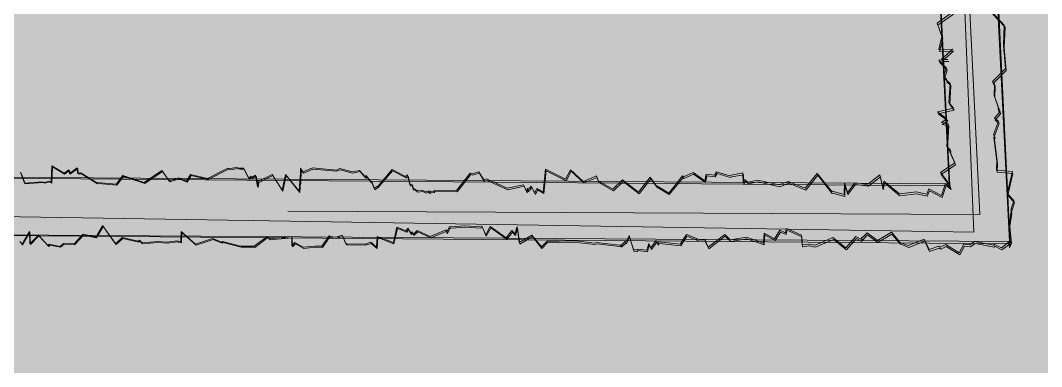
# Model space of a CAD drawing. Header units: metres. Extents: x 68582 to 69192, y 19191 to 19633.
# Drawn here: x 68944.17 to 68961.96, y 19441.52 to 19447.55 of the extents above; entities that cross this region are included whole.
import ezdxf

# ---------------------------------------------------------------- set-up
doc = ezdxf.new("R2010")
doc.units = ezdxf.units.M
doc.layers.get('0').update_dxf_attribs({"lineweight": 15})
doc.layers.add('None', color=7, linetype='Continuous', lineweight=5)

msp = doc.modelspace()

# ---------------------------------------------------------------- hatches: boundary and pattern name
at = {"true_color": 0xd1f0d1, "transparency": 33554687}
msp.add_hatch(color=254, dxfattribs=at).paths.add_polyline_path([(68588.122, 19191.443), (69192.296, 19191.443), (69192.296, 19628.232), (68588.122, 19628.232)], flags=0)

# ---------------------------------------------------------------- linework, layer by layer
at = {"layer": 'None', "color": 7, "linetype": 'Continuous', "lineweight": 15, "transparency": 33554687}
for p, q in [((68958.517, 19501.178), (68961.403, 19443.697)), ((68958.604, 19501.145), (68961.413, 19443.661)), ((68960.352, 19444.704), (68957.56, 19500.298)), ((68960.362, 19444.669), (68957.646, 19500.267)), ((68960.143, 19447.501), (68960.411, 19447.696)), ((68960.157, 19447.466), (68960.426, 19447.661)), ((68961.1, 19447.695), (68961.311, 19447.469)), ((68961.115, 19447.659), (68961.326, 19447.433)), ((68960.226, 19447.268), (68960.143, 19447.501)), ((68960.241, 19447.233), (68960.157, 19447.466)), ((68961.311, 19447.469), (68961.298, 19447.113)), ((68961.326, 19447.433), (68961.312, 19447.076)), ((68960.172, 19447.042), (68960.226, 19447.268)), ((68960.186, 19447.007), (68960.241, 19447.233)), ((68960.414, 19447.051), (68960.172, 19447.042)), ((68960.218, 19446.874), (68960.414, 19447.051)), ((68961.298, 19447.113), (68961.331, 19446.714)), ((68961.312, 19447.076), (68961.344, 19446.678)), ((68960.172, 19446.859), (68960.33, 19446.87)), ((68960.428, 19447.016), (68960.186, 19447.007)), ((68960.33, 19446.87), (68960.218, 19446.874)), ((68960.232, 19446.839), (68960.428, 19447.016)), ((68960.307, 19446.719), (68960.172, 19446.859)), ((68960.186, 19446.824), (68960.344, 19446.835)), ((68960.32, 19446.684), (68960.186, 19446.824)), ((68960.344, 19446.835), (68960.232, 19446.839)), ((68960.254, 19446.567), (68960.307, 19446.719)), ((68961.331, 19446.714), (68961.105, 19446.485)), ((68960.305, 19446.533), (68960.254, 19446.567)), ((68960.268, 19446.532), (68960.32, 19446.684)), ((68960.318, 19446.497), (68960.268, 19446.532)), ((68960.298, 19446.515), (68960.305, 19446.533)), ((68960.369, 19446.451), (68960.298, 19446.515)), ((68961.344, 19446.678), (68961.118, 19446.448)), ((68960.312, 19446.48), (68960.318, 19446.497)), ((68960.383, 19446.416), (68960.312, 19446.48)), ((68960.349, 19446.118), (68960.369, 19446.451)), ((68960.362, 19446.083), (68960.383, 19446.416)), ((68961.105, 19446.485), (68961.143, 19446.439)), ((68961.118, 19446.448), (68961.156, 19446.403)), ((68961.143, 19446.439), (68961.136, 19446.244)), ((68961.156, 19446.403), (68961.149, 19446.208)), ((68961.136, 19446.244), (68961.214, 19446.022)), ((68961.149, 19446.208), (68961.227, 19445.985)), ((68960.146, 19445.955), (68960.427, 19446.019)), ((68960.159, 19445.92), (68960.439, 19445.984)), ((68960.427, 19446.019), (68960.349, 19446.118)), ((68960.439, 19445.984), (68960.362, 19446.083)), ((68961.214, 19446.022), (68961.199, 19446.014)), ((68961.199, 19446.014), (68961.24, 19445.965)), ((68961.227, 19445.985), (68961.211, 19445.977)), ((68961.211, 19445.977), (68961.253, 19445.929)), ((68960.313, 19445.834), (68960.146, 19445.955)), ((68960.326, 19445.799), (68960.159, 19445.92)), ((68960.22, 19445.774), (68960.313, 19445.834)), ((68960.232, 19445.739), (68960.326, 19445.799)), ((68961.24, 19445.965), (68961.14, 19445.849)), ((68961.14, 19445.849), (68961.214, 19445.793)), ((68961.253, 19445.929), (68961.152, 19445.813)), ((68961.152, 19445.813), (68961.226, 19445.757)), ((68960.334, 19445.749), (68960.22, 19445.774)), ((68960.346, 19445.714), (68960.232, 19445.739)), ((68960.31, 19445.354), (68960.334, 19445.749)), ((68960.321, 19445.319), (68960.346, 19445.714)), ((68961.214, 19445.793), (68961.126, 19445.559)), ((68961.226, 19445.757), (68961.138, 19445.522)), ((68961.126, 19445.559), (68961.14, 19445.545)), ((68961.14, 19445.545), (68961.13, 19445.51)), ((68961.13, 19445.51), (68961.182, 19445.096)), ((68961.138, 19445.522), (68961.152, 19445.509)), ((68961.152, 19445.509), (68961.142, 19445.473)), ((68961.142, 19445.473), (68961.193, 19445.059)), ((68960.373, 19445.29), (68960.31, 19445.354)), ((68960.385, 19445.255), (68960.321, 19445.319)), ((68960.358, 19445.284), (68960.373, 19445.29)), ((68960.452, 19445.068), (68960.358, 19445.284)), ((68960.37, 19445.249), (68960.385, 19445.255)), ((68960.463, 19445.032), (68960.37, 19445.249)), ((68961.182, 19445.096), (68961.176, 19444.942)), ((68944.708, 19444.73), (68944.72, 19445.016)), ((68944.719, 19444.716), (68944.731, 19445.002)), ((68944.72, 19445.016), (68944.93, 19444.888)), ((68944.731, 19445.002), (68944.941, 19444.874)), ((68944.93, 19444.888), (68945.017, 19444.949)), ((68944.941, 19444.874), (68945.028, 19444.934)), ((68945.017, 19444.949), (68945.025, 19444.883)), ((68945.025, 19444.883), (68945.162, 19444.983)), ((68945.028, 19444.934), (68945.036, 19444.869)), ((68945.036, 19444.869), (68945.173, 19444.968)), ((68945.162, 19444.983), (68945.166, 19444.891)), ((68945.173, 19444.968), (68945.177, 19444.876)), ((68946.327, 19444.727), (68946.635, 19444.933)), ((68946.337, 19444.711), (68946.646, 19444.916)), ((68946.635, 19444.933), (68946.765, 19444.758)), ((68946.646, 19444.916), (68946.776, 19444.741)), ((68947.428, 19444.799), (68947.783, 19444.978)), ((68947.439, 19444.781), (68947.794, 19444.96)), ((68947.783, 19444.978), (68947.821, 19444.968)), ((68947.794, 19444.96), (68947.832, 19444.949)), ((68947.821, 19444.968), (68947.936, 19444.987)), ((68947.832, 19444.949), (68947.947, 19444.969)), ((68947.936, 19444.987), (68947.985, 19444.975)), ((68947.947, 19444.969), (68947.996, 19444.957)), ((68947.985, 19444.975), (68948.059, 19444.976)), ((68947.996, 19444.957), (68948.071, 19444.957)), ((68948.059, 19444.976), (68948.15, 19444.798)), ((68948.071, 19444.957), (68948.161, 19444.779)), ((68949.046, 19444.724), (68949.051, 19444.975)), ((68949.051, 19444.975), (68949.09, 19444.91)), ((68949.057, 19444.704), (68949.062, 19444.955)), ((68949.062, 19444.955), (68949.101, 19444.89)), ((68949.09, 19444.91), (68949.257, 19444.982)), ((68949.101, 19444.89), (68949.268, 19444.961)), ((68949.257, 19444.982), (68949.675, 19444.944)), ((68949.268, 19444.961), (68949.686, 19444.924)), ((68949.675, 19444.944), (68949.736, 19444.97)), ((68949.686, 19444.924), (68949.747, 19444.949)), ((68949.736, 19444.97), (68949.948, 19444.913)), ((68949.747, 19444.949), (68949.959, 19444.892)), ((68949.948, 19444.913), (68950.081, 19444.937)), ((68949.959, 19444.892), (68950.092, 19444.916)), ((68950.081, 19444.937), (68950.177, 19444.826)), ((68950.092, 19444.916), (68950.188, 19444.804)), ((68950.39, 19444.653), (68950.645, 19444.953)), ((68950.4, 19444.631), (68950.656, 19444.931)), ((68950.645, 19444.953), (68950.882, 19444.83)), ((68950.656, 19444.931), (68950.893, 19444.808)), ((68952.039, 19444.878), (68952.159, 19444.911)), ((68952.159, 19444.911), (68952.242, 19444.772)), ((68953.279, 19444.56), (68953.32, 19444.956)), ((68953.29, 19444.535), (68953.331, 19444.93)), ((68953.32, 19444.956), (68953.67, 19444.783)), ((68953.331, 19444.93), (68953.681, 19444.757)), ((68953.67, 19444.783), (68953.756, 19444.948)), ((68953.681, 19444.757), (68953.767, 19444.922)), ((68953.756, 19444.948), (68953.974, 19444.745)), ((68953.767, 19444.922), (68953.985, 19444.718)), ((68956.264, 19444.856), (68956.297, 19444.914)), ((68956.297, 19444.914), (68956.528, 19444.844)), ((68960.202, 19444.9), (68960.452, 19445.068)), ((68960.213, 19444.865), (68960.463, 19445.032)), ((68961.176, 19444.942), (68961.453, 19444.919)), ((68961.193, 19445.059), (68961.187, 19444.905)), ((68961.453, 19444.919), (68961.365, 19444.534)), ((68938.118, 19444.856), (68960.352, 19444.704)), ((68938.129, 19444.85), (68960.362, 19444.669)), ((68944.171, 19444.904), (68944.24, 19444.714)), ((68944.182, 19444.89), (68944.251, 19444.701)), ((68944.24, 19444.714), (68944.55, 19444.74)), ((68944.55, 19444.74), (68944.587, 19444.728)), ((68944.587, 19444.728), (68944.673, 19444.752)), ((68944.598, 19444.714), (68944.684, 19444.738)), ((68944.673, 19444.752), (68944.708, 19444.73)), ((68944.684, 19444.738), (68944.719, 19444.716)), ((68945.166, 19444.891), (68945.223, 19444.894)), ((68945.177, 19444.876), (68945.234, 19444.879)), ((68945.223, 19444.894), (68945.504, 19444.718)), ((68945.234, 19444.879), (68945.515, 19444.703)), ((68945.838, 19444.695), (68945.953, 19444.846)), ((68945.848, 19444.68), (68945.964, 19444.83)), ((68945.953, 19444.846), (68946.327, 19444.727)), ((68945.964, 19444.83), (68946.337, 19444.711)), ((68946.765, 19444.758), (68946.925, 19444.809)), ((68946.776, 19444.741), (68946.936, 19444.792)), ((68946.925, 19444.809), (68947.067, 19444.747)), ((68946.936, 19444.792), (68947.078, 19444.73)), ((68947.067, 19444.747), (68947.135, 19444.864)), ((68947.078, 19444.73), (68947.146, 19444.847)), ((68947.135, 19444.864), (68947.428, 19444.799)), ((68947.146, 19444.847), (68947.439, 19444.781)), ((68948.15, 19444.798), (68948.183, 19444.839)), ((68948.161, 19444.779), (68948.194, 19444.82)), ((68948.183, 19444.839), (68948.198, 19444.816)), ((68948.194, 19444.82), (68948.209, 19444.797)), ((68948.198, 19444.816), (68948.266, 19444.857)), ((68948.209, 19444.797), (68948.277, 19444.838)), ((68948.266, 19444.857), (68948.304, 19444.657)), ((68948.277, 19444.838), (68948.315, 19444.638)), ((68948.304, 19444.657), (68948.311, 19444.749)), ((68948.311, 19444.749), (68948.319, 19444.747)), ((68948.315, 19444.638), (68948.322, 19444.73)), ((68948.319, 19444.747), (68948.556, 19444.866)), ((68948.322, 19444.73), (68948.33, 19444.728)), ((68948.33, 19444.728), (68948.567, 19444.847)), ((68948.556, 19444.866), (68948.731, 19444.593)), ((68948.567, 19444.847), (68948.742, 19444.574)), ((68948.731, 19444.593), (68948.789, 19444.866)), ((68948.742, 19444.574), (68948.8, 19444.847)), ((68948.789, 19444.866), (68949.026, 19444.574)), ((68948.8, 19444.847), (68949.037, 19444.555)), ((68949.026, 19444.574), (68949.044, 19444.836)), ((68949.037, 19444.555), (68949.055, 19444.816)), ((68949.044, 19444.836), (68949.046, 19444.724)), ((68949.055, 19444.816), (68949.057, 19444.704)), ((68950.177, 19444.826), (68950.193, 19444.848)), ((68950.188, 19444.804), (68950.204, 19444.827)), ((68950.193, 19444.848), (68950.278, 19444.739)), ((68950.204, 19444.827), (68950.289, 19444.718)), ((68950.278, 19444.739), (68950.286, 19444.747)), ((68950.286, 19444.747), (68950.335, 19444.62)), ((68950.882, 19444.83), (68950.917, 19444.862)), ((68950.893, 19444.808), (68950.928, 19444.839)), ((68950.917, 19444.862), (68950.954, 19444.687)), ((68950.928, 19444.839), (68950.965, 19444.664)), ((68951.771, 19444.59), (68952.009, 19444.888)), ((68951.782, 19444.566), (68952.02, 19444.864)), ((68952.009, 19444.888), (68952.039, 19444.878)), ((68952.02, 19444.864), (68952.05, 19444.854)), ((68952.05, 19444.854), (68952.17, 19444.887)), ((68952.17, 19444.887), (68952.253, 19444.748)), ((68952.242, 19444.772), (68952.291, 19444.788)), ((68952.253, 19444.748), (68952.302, 19444.763)), ((68952.291, 19444.788), (68952.653, 19444.625)), ((68952.302, 19444.763), (68952.664, 19444.6)), ((68953.974, 19444.745), (68954.206, 19444.843)), ((68953.985, 19444.718), (68954.217, 19444.816)), ((68954.206, 19444.843), (68954.235, 19444.755)), ((68954.217, 19444.816), (68954.246, 19444.728)), ((68954.235, 19444.755), (68954.236, 19444.755)), ((68954.236, 19444.755), (68954.493, 19444.611)), ((68954.246, 19444.728), (68954.247, 19444.728)), ((68954.247, 19444.728), (68954.504, 19444.584)), ((68954.493, 19444.611), (68954.662, 19444.772)), ((68954.504, 19444.584), (68954.672, 19444.745)), ((68954.662, 19444.772), (68954.938, 19444.556)), ((68954.672, 19444.745), (68954.949, 19444.529)), ((68954.938, 19444.556), (68955.145, 19444.82)), ((68954.949, 19444.529), (68955.156, 19444.792)), ((68955.145, 19444.82), (68955.261, 19444.659)), ((68955.156, 19444.792), (68955.272, 19444.631)), ((68955.465, 19444.543), (68955.704, 19444.84)), ((68955.475, 19444.515), (68955.715, 19444.811)), ((68955.704, 19444.84), (68955.721, 19444.827)), ((68955.715, 19444.811), (68955.732, 19444.798)), ((68955.721, 19444.827), (68955.889, 19444.902)), ((68955.732, 19444.798), (68955.9, 19444.873)), ((68955.889, 19444.902), (68956.097, 19444.757)), ((68955.9, 19444.873), (68956.108, 19444.727)), ((68956.097, 19444.757), (68956.117, 19444.869)), ((68956.108, 19444.727), (68956.128, 19444.84)), ((68956.117, 19444.869), (68956.264, 19444.856)), ((68956.128, 19444.84), (68956.275, 19444.827)), ((68956.275, 19444.827), (68956.308, 19444.884)), ((68956.308, 19444.884), (68956.539, 19444.814)), ((68956.528, 19444.844), (68956.551, 19444.856)), ((68956.539, 19444.814), (68956.562, 19444.826)), ((68956.551, 19444.856), (68956.553, 19444.855)), ((68956.553, 19444.855), (68956.755, 19444.893)), ((68956.562, 19444.826), (68956.564, 19444.825)), ((68956.564, 19444.825), (68956.766, 19444.863)), ((68956.755, 19444.893), (68956.765, 19444.72)), ((68956.765, 19444.72), (68956.789, 19444.779)), ((68956.766, 19444.863), (68956.776, 19444.689)), ((68956.776, 19444.689), (68956.799, 19444.749)), ((68956.789, 19444.779), (68956.847, 19444.735)), ((68956.799, 19444.749), (68956.858, 19444.704)), ((68956.847, 19444.735), (68957.016, 19444.769)), ((68956.858, 19444.704), (68957.027, 19444.738)), ((68957.016, 19444.769), (68957.388, 19444.685)), ((68957.027, 19444.738), (68957.399, 19444.654)), ((68957.388, 19444.685), (68957.546, 19444.745)), ((68957.546, 19444.745), (68957.845, 19444.626)), ((68957.845, 19444.626), (68958.052, 19444.885)), ((68957.856, 19444.595), (68958.063, 19444.853)), ((68958.052, 19444.885), (68958.053, 19444.885)), ((68958.052, 19444.885), (68958.052, 19444.885)), ((68958.053, 19444.885), (68958.305, 19444.568)), ((68958.063, 19444.853), (68958.064, 19444.853)), ((68958.063, 19444.853), (68958.063, 19444.853)), ((68958.064, 19444.853), (68958.315, 19444.536)), ((68958.934, 19444.698), (68959.145, 19444.861)), ((68958.944, 19444.665), (68959.156, 19444.827)), ((68959.145, 19444.861), (68959.194, 19444.631)), ((68959.156, 19444.827), (68959.205, 19444.597)), ((68959.194, 19444.631), (68959.213, 19444.751)), ((68959.213, 19444.751), (68959.484, 19444.53)), ((68960.352, 19444.704), (68960.202, 19444.9)), ((68960.362, 19444.669), (68960.213, 19444.865)), ((68961.187, 19444.905), (68961.464, 19444.882)), ((68961.464, 19444.882), (68961.375, 19444.498)), ((68944.251, 19444.701), (68944.561, 19444.726)), ((68944.561, 19444.726), (68944.598, 19444.714)), ((68945.504, 19444.718), (68945.512, 19444.726)), ((68945.512, 19444.726), (68945.838, 19444.695)), ((68945.515, 19444.703), (68945.523, 19444.711)), ((68945.523, 19444.711), (68945.848, 19444.68)), ((68950.289, 19444.718), (68950.297, 19444.726)), ((68950.297, 19444.726), (68950.346, 19444.598)), ((68950.335, 19444.62), (68950.38, 19444.656)), ((68950.346, 19444.598), (68950.391, 19444.634)), ((68950.38, 19444.656), (68950.39, 19444.653)), ((68950.391, 19444.634), (68950.4, 19444.631)), ((68950.954, 19444.687), (68950.993, 19444.7)), ((68950.965, 19444.664), (68951.004, 19444.678)), ((68950.993, 19444.7), (68951.014, 19444.613)), ((68951.004, 19444.678), (68951.025, 19444.591)), ((68951.014, 19444.613), (68951.039, 19444.619)), ((68951.025, 19444.591), (68951.05, 19444.596)), ((68951.039, 19444.619), (68951.082, 19444.58)), ((68951.05, 19444.596), (68951.092, 19444.558)), ((68951.082, 19444.58), (68951.172, 19444.595)), ((68951.092, 19444.558), (68951.182, 19444.572)), ((68951.172, 19444.595), (68951.234, 19444.566)), ((68951.182, 19444.572), (68951.245, 19444.543)), ((68951.234, 19444.566), (68951.272, 19444.579)), ((68951.245, 19444.543), (68951.282, 19444.556)), ((68951.272, 19444.579), (68951.294, 19444.558)), ((68951.282, 19444.556), (68951.305, 19444.535)), ((68951.294, 19444.558), (68951.315, 19444.576)), ((68951.305, 19444.535), (68951.326, 19444.553)), ((68951.315, 19444.576), (68951.375, 19444.568)), ((68951.326, 19444.553), (68951.386, 19444.545)), ((68951.375, 19444.568), (68951.378, 19444.594)), ((68951.378, 19444.594), (68951.771, 19444.59)), ((68951.386, 19444.545), (68951.388, 19444.571)), ((68951.388, 19444.571), (68951.782, 19444.566)), ((68952.653, 19444.625), (68952.937, 19444.687)), ((68952.664, 19444.6), (68952.947, 19444.661)), ((68952.937, 19444.687), (68952.99, 19444.572)), ((68952.947, 19444.661), (68953, 19444.547)), ((68952.99, 19444.572), (68953.005, 19444.627)), ((68953, 19444.547), (68953.016, 19444.601)), ((68953.005, 19444.627), (68953.013, 19444.59)), ((68953.013, 19444.59), (68953.036, 19444.631)), ((68953.016, 19444.601), (68953.024, 19444.565)), ((68953.024, 19444.565), (68953.047, 19444.606)), ((68953.036, 19444.631), (68953.038, 19444.62)), ((68953.038, 19444.62), (68953.068, 19444.664)), ((68953.047, 19444.606), (68953.049, 19444.595)), ((68953.049, 19444.595), (68953.079, 19444.639)), ((68953.068, 19444.664), (68953.134, 19444.545)), ((68953.079, 19444.639), (68953.144, 19444.519)), ((68953.134, 19444.545), (68953.167, 19444.62)), ((68953.144, 19444.519), (68953.178, 19444.595)), ((68953.167, 19444.62), (68953.279, 19444.56)), ((68953.178, 19444.595), (68953.29, 19444.535)), ((68955.261, 19444.659), (68955.271, 19444.662)), ((68955.271, 19444.662), (68955.465, 19444.543)), ((68955.272, 19444.631), (68955.282, 19444.634)), ((68955.282, 19444.634), (68955.475, 19444.515)), ((68957.399, 19444.654), (68957.556, 19444.713)), ((68957.556, 19444.713), (68957.856, 19444.595)), ((68958.305, 19444.568), (68958.311, 19444.573)), ((68958.311, 19444.573), (68958.525, 19444.515)), ((68958.525, 19444.515), (68958.527, 19444.72)), ((68958.527, 19444.72), (68958.579, 19444.553)), ((68958.536, 19444.482), (68958.538, 19444.687)), ((68958.538, 19444.687), (68958.589, 19444.52)), ((68958.579, 19444.553), (68958.708, 19444.722)), ((68958.589, 19444.52), (68958.719, 19444.689)), ((68958.708, 19444.722), (68958.934, 19444.698)), ((68958.719, 19444.689), (68958.944, 19444.665)), ((68959.205, 19444.597), (68959.223, 19444.718)), ((68959.223, 19444.718), (68959.495, 19444.496)), ((68959.484, 19444.53), (68959.776, 19444.564)), ((68959.776, 19444.564), (68959.961, 19444.521)), ((68959.961, 19444.521), (68960, 19444.614)), ((68959.971, 19444.486), (68960.011, 19444.579)), ((68960, 19444.614), (68960.218, 19444.498)), ((68960.011, 19444.579), (68960.228, 19444.463)), ((68960.218, 19444.498), (68960.288, 19444.71)), ((68960.228, 19444.463), (68960.298, 19444.675)), ((68960.288, 19444.71), (68960.375, 19444.637)), ((68960.298, 19444.675), (68960.385, 19444.602)), ((68960.375, 19444.637), (68960.352, 19444.704)), ((68960.385, 19444.602), (68960.362, 19444.669)), ((68958.315, 19444.536), (68958.321, 19444.54)), ((68958.321, 19444.54), (68958.536, 19444.482)), ((68959.495, 19444.496), (68959.786, 19444.53)), ((68959.786, 19444.53), (68959.971, 19444.486)), ((68961.365, 19444.534), (68961.479, 19444.414)), ((68961.375, 19444.498), (68961.49, 19444.377)), ((68961.479, 19444.414), (68961.426, 19444.243)), ((68961.49, 19444.377), (68961.436, 19444.207)), ((68961.434, 19444.223), (68961.398, 19443.996)), ((68961.426, 19444.243), (68961.434, 19444.223)), ((68961.436, 19444.207), (68961.444, 19444.187)), ((68961.444, 19444.187), (68961.408, 19443.96)), ((68961.403, 19443.697), (68938.111, 19443.856)), ((68961.413, 19443.661), (68938.121, 19443.85)), ((68944.327, 19443.873), (68944.199, 19443.655)), ((68944.336, 19443.859), (68944.208, 19443.642)), ((68944.335, 19443.659), (68944.327, 19443.873)), ((68944.345, 19443.645), (68944.336, 19443.859)), ((68945.603, 19443.977), (68945.484, 19443.776)), ((68945.613, 19443.962), (68945.494, 19443.761)), ((68945.829, 19443.661), (68945.603, 19443.977)), ((68945.839, 19443.646), (68945.613, 19443.962)), ((68946.972, 19443.875), (68946.967, 19443.691)), ((68947.221, 19443.655), (68946.972, 19443.875)), ((68946.982, 19443.858), (68946.977, 19443.673)), ((68947.23, 19443.637), (68946.982, 19443.858)), ((68950.731, 19443.947), (68950.669, 19443.683)), ((68950.741, 19443.925), (68950.678, 19443.661)), ((68950.892, 19443.886), (68950.731, 19443.947)), ((68950.902, 19443.864), (68950.741, 19443.925)), ((68950.921, 19443.93), (68950.892, 19443.886)), ((68950.93, 19443.907), (68950.902, 19443.864)), ((68950.975, 19443.846), (68950.921, 19443.93)), ((68950.985, 19443.823), (68950.93, 19443.907)), ((68950.996, 19443.869), (68950.975, 19443.846)), ((68951.005, 19443.847), (68950.985, 19443.823)), ((68951.017, 19443.827), (68950.996, 19443.869)), ((68951.027, 19443.805), (68951.005, 19443.847)), ((68951.083, 19443.892), (68951.017, 19443.827)), ((68951.093, 19443.869), (68951.027, 19443.805)), ((68951.309, 19443.786), (68951.083, 19443.892)), ((68951.319, 19443.763), (68951.093, 19443.869)), ((68951.588, 19443.9), (68951.309, 19443.786)), ((68951.598, 19443.877), (68951.319, 19443.763)), ((68951.594, 19443.856), (68951.588, 19443.9)), ((68951.649, 19443.953), (68951.594, 19443.856)), ((68951.604, 19443.833), (68951.598, 19443.877)), ((68951.659, 19443.929), (68951.604, 19443.833)), ((68951.666, 19443.952), (68951.649, 19443.953)), ((68951.676, 19443.929), (68951.659, 19443.929)), ((68951.912, 19443.971), (68951.666, 19443.952)), ((68951.922, 19443.947), (68951.676, 19443.929)), ((68952.178, 19443.956), (68951.912, 19443.971)), ((68952.188, 19443.932), (68951.922, 19443.947)), ((68952.209, 19443.968), (68952.178, 19443.956)), ((68952.219, 19443.944), (68952.188, 19443.932)), ((68952.278, 19443.817), (68952.209, 19443.968)), ((68952.288, 19443.792), (68952.219, 19443.944)), ((68952.354, 19443.962), (68952.278, 19443.817)), ((68952.364, 19443.938), (68952.288, 19443.792)), ((68952.634, 19443.762), (68952.354, 19443.962)), ((68952.644, 19443.738), (68952.364, 19443.938)), ((68952.732, 19443.888), (68952.634, 19443.762)), ((68952.742, 19443.863), (68952.644, 19443.738)), ((68952.784, 19443.83), (68952.732, 19443.888)), ((68952.794, 19443.805), (68952.742, 19443.863)), ((68952.824, 19443.959), (68952.784, 19443.83)), ((68952.834, 19443.934), (68952.794, 19443.805)), ((68952.863, 19443.679), (68952.824, 19443.959)), ((68952.872, 19443.654), (68952.834, 19443.934)), ((68957.131, 19443.847), (68957.117, 19443.672)), ((68957.309, 19443.745), (68957.131, 19443.847)), ((68957.403, 19443.894), (68957.309, 19443.745)), ((68957.412, 19443.863), (68957.318, 19443.714)), ((68957.501, 19443.852), (68957.403, 19443.894)), ((68957.511, 19443.821), (68957.412, 19443.863)), ((68957.515, 19443.919), (68957.501, 19443.852)), ((68957.525, 19443.888), (68957.511, 19443.821)), ((68957.516, 19443.917), (68957.515, 19443.919)), ((68957.533, 19443.92), (68957.516, 19443.917)), ((68957.526, 19443.886), (68957.525, 19443.888)), ((68957.543, 19443.889), (68957.526, 19443.886)), ((68957.778, 19443.81), (68957.533, 19443.92)), ((68957.787, 19443.778), (68957.543, 19443.889)), ((68958.922, 19443.851), (68958.835, 19443.763)), ((68959.102, 19443.714), (68958.922, 19443.851)), ((68959.345, 19443.862), (68959.102, 19443.714)), ((68959.498, 19443.684), (68959.345, 19443.862)), ((68961.398, 19443.996), (68961.431, 19443.709)), ((68961.408, 19443.96), (68961.44, 19443.672)), ((68944.199, 19443.655), (68944.161, 19443.701)), ((68944.208, 19443.642), (68944.17, 19443.688)), ((68944.483, 19443.811), (68944.335, 19443.659)), ((68944.493, 19443.798), (68944.345, 19443.645)), ((68944.654, 19443.623), (68944.483, 19443.811)), ((68944.664, 19443.609), (68944.493, 19443.798)), ((68944.922, 19443.664), (68944.858, 19443.614)), ((68945.106, 19443.656), (68944.922, 19443.664)), ((68945.262, 19443.825), (68945.106, 19443.656)), ((68945.272, 19443.811), (68945.115, 19443.642)), ((68945.484, 19443.776), (68945.262, 19443.825)), ((68945.494, 19443.761), (68945.272, 19443.811)), ((68945.945, 19443.766), (68945.829, 19443.661)), ((68945.954, 19443.75), (68945.839, 19443.646)), ((68946.223, 19443.704), (68945.945, 19443.766)), ((68946.232, 19443.688), (68945.954, 19443.75)), ((68946.244, 19443.724), (68946.223, 19443.704)), ((68946.254, 19443.708), (68946.232, 19443.688)), ((68946.289, 19443.673), (68946.244, 19443.724)), ((68946.298, 19443.657), (68946.254, 19443.708)), ((68946.557, 19443.697), (68946.289, 19443.673)), ((68946.566, 19443.681), (68946.298, 19443.657)), ((68946.727, 19443.688), (68946.557, 19443.697)), ((68946.736, 19443.671), (68946.566, 19443.681)), ((68946.895, 19443.709), (68946.727, 19443.688)), ((68946.904, 19443.692), (68946.736, 19443.671)), ((68946.967, 19443.691), (68946.895, 19443.709)), ((68946.977, 19443.673), (68946.904, 19443.692)), ((68947.517, 19443.752), (68947.221, 19443.655)), ((68947.527, 19443.734), (68947.23, 19443.637)), ((68947.677, 19443.69), (68947.517, 19443.752)), ((68947.686, 19443.671), (68947.527, 19443.734)), ((68947.694, 19443.698), (68947.677, 19443.69)), ((68947.703, 19443.68), (68947.686, 19443.671)), ((68948.008, 19443.617), (68947.694, 19443.698)), ((68948.018, 19443.599), (68947.703, 19443.68)), ((68948.471, 19443.788), (68948.243, 19443.616)), ((68948.48, 19443.769), (68948.252, 19443.597)), ((68948.51, 19443.746), (68948.471, 19443.788)), ((68948.52, 19443.727), (68948.48, 19443.769)), ((68948.897, 19443.784), (68948.51, 19443.746)), ((68948.907, 19443.764), (68948.52, 19443.727)), ((68948.901, 19443.626), (68948.897, 19443.784)), ((68948.953, 19443.679), (68948.901, 19443.626)), ((68948.911, 19443.606), (68948.907, 19443.764)), ((68949.097, 19443.599), (68948.953, 19443.679)), ((68949.555, 19443.801), (68949.424, 19443.617)), ((68949.564, 19443.781), (68949.434, 19443.597)), ((68949.562, 19443.773), (68949.555, 19443.801)), ((68949.565, 19443.785), (68949.562, 19443.773)), ((68949.572, 19443.752), (68949.564, 19443.781)), ((68949.665, 19443.774), (68949.565, 19443.785)), ((68949.575, 19443.765), (68949.572, 19443.752)), ((68949.674, 19443.753), (68949.575, 19443.765)), ((68949.778, 19443.808), (68949.665, 19443.774)), ((68949.788, 19443.787), (68949.674, 19443.753)), ((68949.841, 19443.661), (68949.778, 19443.808)), ((68949.85, 19443.64), (68949.788, 19443.787)), ((68949.859, 19443.661), (68949.841, 19443.661)), ((68950.176, 19443.654), (68949.859, 19443.661)), ((68950.275, 19443.689), (68950.176, 19443.654)), ((68950.284, 19443.667), (68950.185, 19443.633)), ((68950.374, 19443.598), (68950.275, 19443.689)), ((68950.384, 19443.576), (68950.284, 19443.667)), ((68950.388, 19443.788), (68950.374, 19443.598)), ((68950.397, 19443.767), (68950.384, 19443.576)), ((68950.669, 19443.683), (68950.388, 19443.788)), ((68950.678, 19443.661), (68950.397, 19443.767)), ((68953.083, 19443.81), (68952.863, 19443.679)), ((68953.092, 19443.784), (68952.872, 19443.654)), ((68953.247, 19443.605), (68953.083, 19443.81)), ((68953.256, 19443.579), (68953.092, 19443.784)), ((68953.347, 19443.705), (68953.247, 19443.605)), ((68953.356, 19443.679), (68953.256, 19443.579)), ((68953.559, 19443.703), (68953.347, 19443.705)), ((68953.569, 19443.677), (68953.356, 19443.679)), ((68953.845, 19443.708), (68953.559, 19443.703)), ((68953.855, 19443.682), (68953.569, 19443.677)), ((68954.174, 19443.672), (68953.845, 19443.708)), ((68954.183, 19443.646), (68953.855, 19443.682)), ((68954.203, 19443.683), (68954.174, 19443.672)), ((68954.606, 19443.638), (68954.203, 19443.683)), ((68954.713, 19443.702), (68954.633, 19443.626)), ((68954.722, 19443.675), (68954.643, 19443.599)), ((68954.719, 19443.687), (68954.713, 19443.702)), ((68954.774, 19443.805), (68954.719, 19443.687)), ((68954.729, 19443.659), (68954.722, 19443.675)), ((68954.784, 19443.778), (68954.729, 19443.659)), ((68954.854, 19443.552), (68954.774, 19443.805)), ((68954.863, 19443.524), (68954.784, 19443.778)), ((68955.118, 19443.665), (68955.087, 19443.546)), ((68955.155, 19443.588), (68955.118, 19443.665)), ((68955.249, 19443.716), (68955.155, 19443.588)), ((68955.258, 19443.687), (68955.164, 19443.56)), ((68955.274, 19443.661), (68955.249, 19443.716)), ((68955.284, 19443.633), (68955.258, 19443.687)), ((68955.29, 19443.693), (68955.274, 19443.661)), ((68955.299, 19443.665), (68955.284, 19443.633)), ((68955.668, 19443.654), (68955.29, 19443.693)), ((68955.677, 19443.625), (68955.299, 19443.665)), ((68955.773, 19443.819), (68955.668, 19443.654)), ((68955.782, 19443.79), (68955.677, 19443.625)), ((68955.995, 19443.733), (68955.773, 19443.819)), ((68956.004, 19443.704), (68955.782, 19443.79)), ((68956.093, 19443.735), (68955.995, 19443.733)), ((68956.103, 19443.706), (68956.004, 19443.704)), ((68956.154, 19443.602), (68956.093, 19443.735)), ((68956.163, 19443.572), (68956.103, 19443.706)), ((68956.441, 19443.82), (68956.154, 19443.602)), ((68956.45, 19443.79), (68956.163, 19443.572)), ((68956.537, 19443.729), (68956.441, 19443.82)), ((68956.547, 19443.699), (68956.45, 19443.79)), ((68956.819, 19443.775), (68956.537, 19443.729)), ((68956.829, 19443.745), (68956.547, 19443.699)), ((68957.117, 19443.672), (68956.819, 19443.775)), ((68957.127, 19443.641), (68956.829, 19443.745)), ((68957.141, 19443.816), (68957.127, 19443.641)), ((68957.318, 19443.714), (68957.141, 19443.816)), ((68957.778, 19443.811), (68957.778, 19443.81)), ((68957.789, 19443.639), (68957.778, 19443.811)), ((68957.788, 19443.779), (68957.787, 19443.778)), ((68957.799, 19443.607), (68957.788, 19443.779)), ((68958.328, 19443.768), (68958.015, 19443.635)), ((68958.337, 19443.736), (68958.024, 19443.603)), ((68958.554, 19443.588), (68958.328, 19443.768)), ((68958.563, 19443.556), (68958.337, 19443.736)), ((68958.727, 19443.784), (68958.554, 19443.588)), ((68958.737, 19443.751), (68958.563, 19443.556)), ((68958.823, 19443.733), (68958.727, 19443.784)), ((68958.833, 19443.7), (68958.737, 19443.751)), ((68958.824, 19443.766), (68958.823, 19443.733)), ((68958.835, 19443.763), (68958.824, 19443.766)), ((68958.834, 19443.733), (68958.833, 19443.7)), ((68958.845, 19443.73), (68958.834, 19443.733)), ((68958.932, 19443.818), (68958.845, 19443.73)), ((68959.111, 19443.68), (68958.932, 19443.818)), ((68959.354, 19443.828), (68959.111, 19443.68)), ((68959.507, 19443.65), (68959.354, 19443.828)), ((68959.499, 19443.684), (68959.498, 19443.684)), ((68959.64, 19443.629), (68959.499, 19443.684)), ((68959.916, 19443.738), (68959.64, 19443.629)), ((68959.926, 19443.703), (68959.649, 19443.595)), ((68960.001, 19443.562), (68959.916, 19443.738)), ((68960.011, 19443.527), (68959.926, 19443.703)), ((68960.796, 19443.701), (68960.712, 19443.639)), ((68960.805, 19443.665), (68960.721, 19443.604)), ((68961.126, 19443.635), (68960.796, 19443.701)), ((68961.135, 19443.599), (68960.805, 19443.665)), ((68961.403, 19443.697), (68961.263, 19443.587)), ((68961.413, 19443.661), (68961.272, 19443.551)), ((68961.431, 19443.709), (68961.394, 19443.623)), ((68961.394, 19443.623), (68961.403, 19443.697)), ((68961.44, 19443.672), (68961.403, 19443.587)), ((68961.403, 19443.587), (68961.413, 19443.661)), ((68944.671, 19443.65), (68944.654, 19443.623)), ((68944.681, 19443.636), (68944.664, 19443.609)), ((68944.858, 19443.614), (68944.671, 19443.65)), ((68944.867, 19443.599), (68944.681, 19443.636)), ((68944.932, 19443.65), (68944.867, 19443.599)), ((68945.115, 19443.642), (68944.932, 19443.65)), ((68948.238, 19443.618), (68948.008, 19443.617)), ((68948.247, 19443.599), (68948.018, 19443.599)), ((68948.243, 19443.616), (68948.238, 19443.618)), ((68948.252, 19443.597), (68948.247, 19443.599)), ((68948.962, 19443.659), (68948.911, 19443.606)), ((68949.107, 19443.579), (68948.962, 19443.659)), ((68949.298, 19443.619), (68949.097, 19443.599)), ((68949.307, 19443.598), (68949.107, 19443.579)), ((68949.424, 19443.617), (68949.298, 19443.619)), ((68949.434, 19443.597), (68949.307, 19443.598)), ((68949.868, 19443.64), (68949.85, 19443.64)), ((68950.185, 19443.633), (68949.868, 19443.64)), ((68954.213, 19443.656), (68954.183, 19443.646)), ((68954.615, 19443.61), (68954.213, 19443.656)), ((68954.632, 19443.641), (68954.606, 19443.638)), ((68954.642, 19443.613), (68954.615, 19443.61)), ((68954.633, 19443.626), (68954.632, 19443.641)), ((68954.643, 19443.599), (68954.642, 19443.613)), ((68954.884, 19443.56), (68954.854, 19443.552)), ((68954.893, 19443.533), (68954.863, 19443.524)), ((68954.914, 19443.548), (68954.884, 19443.56)), ((68954.923, 19443.521), (68954.893, 19443.533)), ((68954.924, 19443.568), (68954.914, 19443.548)), ((68954.933, 19443.54), (68954.923, 19443.521)), ((68955.087, 19443.546), (68954.924, 19443.568)), ((68955.096, 19443.518), (68954.933, 19443.54)), ((68955.127, 19443.637), (68955.096, 19443.518)), ((68955.164, 19443.56), (68955.127, 19443.637)), ((68957.897, 19443.654), (68957.789, 19443.639)), ((68957.906, 19443.622), (68957.799, 19443.607)), ((68958.015, 19443.635), (68957.897, 19443.654)), ((68958.024, 19443.603), (68957.906, 19443.622)), ((68959.508, 19443.651), (68959.507, 19443.65)), ((68959.649, 19443.595), (68959.508, 19443.651)), ((68960.171, 19443.619), (68960.001, 19443.562)), ((68960.181, 19443.584), (68960.011, 19443.527)), ((68960.196, 19443.601), (68960.171, 19443.619)), ((68960.205, 19443.566), (68960.181, 19443.584)), ((68960.292, 19443.648), (68960.196, 19443.601)), ((68960.302, 19443.613), (68960.205, 19443.566)), ((68960.529, 19443.5), (68960.292, 19443.648)), ((68960.538, 19443.464), (68960.302, 19443.613)), ((68960.609, 19443.652), (68960.529, 19443.5)), ((68960.619, 19443.616), (68960.538, 19443.464)), ((68960.712, 19443.639), (68960.609, 19443.652)), ((68960.721, 19443.604), (68960.619, 19443.616)), ((68961.137, 19443.655), (68961.126, 19443.635)), ((68961.147, 19443.619), (68961.135, 19443.599)), ((68961.263, 19443.587), (68961.137, 19443.655)), ((68961.272, 19443.551), (68961.147, 19443.619))]:
    msp.add_line(p, q, dxfattribs=at)
at = {"layer": 'None', "color": 7, "linetype": 'Continuous', "lineweight": 5, "transparency": 33554661}
for p, q in [((68958.727, 19488.389), (68960.887, 19444.169)), ((68960.887, 19444.169), (68948.827, 19444.229))]:
    msp.add_line(p, q, dxfattribs=at)
at = {"layer": 'None', "color": 7, "linetype": 'Continuous', "lineweight": 5, "transparency": 33554687}
msp.add_lwpolyline([(68913.63, 19511.41), (68927.34, 19509.73), (68927.49, 19507.86), (68936.03, 19506.63), (68935.99, 19503.62), (68958.48, 19500.42), (68960.78, 19443.86), (68938.02, 19444.23)], dxfattribs=at)

doc.saveas('drawing.dxf')
